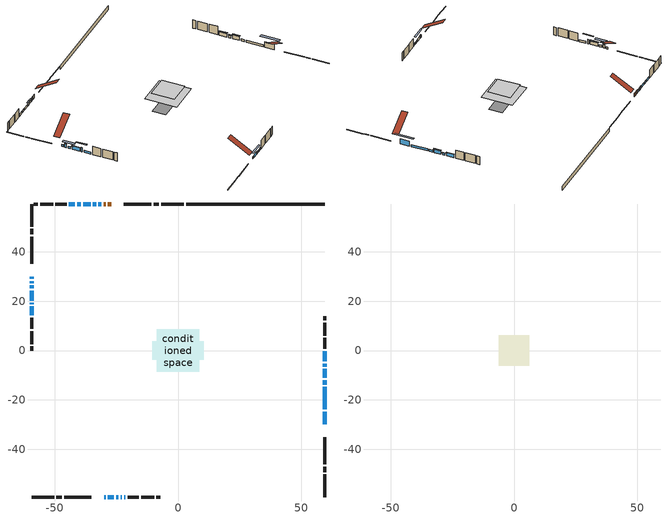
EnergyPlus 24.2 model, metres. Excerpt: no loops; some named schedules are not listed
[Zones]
conditioned space
 floor adiabatic (AdiabaticFloorConstruction): -8.6,-8.6 -8.6,8.6 8.6,8.6 8.6,-8.6 z3.05
 floor foundation (Slab1 construction): -10.35,-3.67 -10.35,3.67 10.35,3.67 10.35,-3.67 z-1.71
 wall outside (RimJoist1 construction): 2.35,59.36 -6.8,59.36 / -59.36,-59.36 -50.21,-59.36 / -59.36,59.36 -59.36,50.21 / 59.36,-59.36 59.36,-50.21 z0.61:0.91
 wall outside (RimJoist2 construction): -7.73,59.36 -9.9,59.36 / -49.28,-59.36 -47.11,-59.36 / -59.36,49.28 -59.36,47.11 / 59.36,-49.28 59.36,-47.11 z0.61:0.91
 wall outside (RimJoist3 construction): -10.83,59.36 -21.9,59.36 / -46.18,-59.36 -35.11,-59.36 / -59.36,46.18 -59.36,35.11 / 59.36,-46.18 59.36,-35.11 z0.61:0.91
 wall outside (AdiabaticWallConstruction 1): -27.08,59.36 -28.39,59.36 / -29.31,59.36 -30.15,59.36 z0.61:2.64
 wall outside (AdiabaticWallConstruction): -59.36,29.94 -59.36,29.04 / 59.36,-23.88 59.36,-14.73 / 59.36,-13.8 59.36,-12.04 / -25.03,-59.36 -24.13,-59.36 / -23.21,-59.36 -22.74,-59.36 / -35.37,59.36 -38.42,59.36 / -39.35,59.36 -40.87,59.36 / -41.8,59.36 -44.24,59.36 / -59.36,17.84 -59.36,14.18 / -21.82,-59.36 -21.28,-59.36 z0.61:1.83; -29.94,-59.36 -29.32,-59.36 z0.61:1.63; 59.36,-29.94 59.36,-24.8 z0.61:3.66; 59.36,-11.12 59.36,-7.46 z0.61:2.9; 59.36,-6.53 59.36,-5.31 / -59.36,26.42 -59.36,25.2 z0.61:1.88; -31.07,59.36 -32.29,59.36 / -33.22,59.36 -34.44,59.36 / -28.4,-59.36 -25.96,-59.36 z0.61:2.13; -59.36,28.11 -59.36,27.35 / -59.36,24.27 -59.36,20.21 / 59.36,-4.38 59.36,-0.32 z0.61:2.64; -59.36,19.28 -59.36,18.77 z0.61:3.18
 wall outside (Wall1 construction): -45.17,59.36 -49.67,59.36 / -20.35,-59.36 -15.86,-59.36 / -59.36,13.25 -59.36,8.76 / 59.36,0.61 59.36,5.11 z0.61:5.49
 wall outside (Wall2 construction): -50.59,59.36 -55.87,59.36 / -14.93,-59.36 -9.65,-59.36 / -59.36,7.83 -59.36,2.55 / 59.36,6.04 59.36,11.31 z0.61:5.49
 wall outside (Wall3 construction): -56.8,59.36 -58.43,59.36 / -8.72,-59.36 -7.09,-59.36 / -59.36,1.62 -59.36,-0.01 / 59.36,12.24 59.36,13.87 z0.61:5.49
 wall foundation (FoundationWall1 construction): 59.36,59.36 3.28,59.36 z-1.71:0.61
 window (WindowConstruction 19): -59.36,29.93 -59.36,29.04 z0.61:1.83
 window (WindowConstruction 6): -29.93,-59.36 -29.33,-59.36 z0.61:1.62
 window (WindowConstruction 7): 59.36,-29.93 59.36,-24.81 z0.61:3.66
 window (WindowConstruction 8): 59.36,-23.88 59.36,-14.73 z0.61:1.83
 window (WindowConstruction 9): 59.36,-13.8 59.36,-12.04 z0.61:1.83
 window (WindowConstruction 10): 59.36,-11.12 59.36,-7.46 z0.61:2.9
 window (WindowConstruction 11): 59.36,-6.53 59.36,-5.31 z0.61:1.88
 window (WindowConstruction 12): -31.07,59.36 -32.29,59.36 z0.61:2.13
 window (WindowConstruction 13): -33.22,59.36 -34.44,59.36 z0.61:2.13
 window (WindowConstruction 14): -28.4,-59.36 -25.96,-59.36 z0.61:2.13
 window (WindowConstruction 20): -25.03,-59.36 -24.13,-59.36 z0.61:1.83
 window (WindowConstruction 15): -59.36,28.11 -59.36,27.35 z0.61:2.64
 window (WindowConstruction 16): -59.36,26.42 -59.36,25.2 z0.61:1.88
 window (WindowConstruction 17): -59.36,24.27 -59.36,20.21 z0.61:2.64
 window (WindowConstruction 18): 59.36,-4.38 59.36,-0.32 z0.61:2.64
 window (WindowConstruction 21): -23.2,-59.36 -22.75,-59.36 z0.61:1.83
 window (WindowConstruction): -59.36,19.28 -59.36,18.77 z0.61:3.18
 window (WindowConstruction 1): -35.37,59.36 -38.42,59.36 z0.61:1.83
 window (WindowConstruction 2): -39.35,59.36 -40.87,59.36 z0.61:1.83
 window (WindowConstruction 3): -41.8,59.36 -44.24,59.36 z0.61:1.83
 window (WindowConstruction 4): -59.36,17.84 -59.36,14.18 z0.61:1.83
 window (WindowConstruction 5): -21.82,-59.36 -21.28,-59.36 z0.61:1.83
 door (Door): -27.08,59.36 -28.39,59.36 z0.61:2.64
 door (Door 1): -29.31,59.36 -30.15,59.36 z0.61:2.64
 ceiling adiabatic (AdiabaticFloorConstruction): 8.6,-8.6 8.6,8.6 -8.6,8.6 -8.6,-8.6 z3.05
attic - vented
 floor to conditioned space (Floor1 construction Reversed): -6.16,-6.16 -6.16,6.16 6.16,6.16 6.16,-6.16 z5.49
 roof outside (Roof1 construction): -26.15,59.36,5.49 -26.15,47.9,12.17 -22.83,47.9,12.17 -22.83,59.36,5.49; -30.86,-59.36,5.49 -30.86,-47.9,12.17 -34.18,-47.9,12.17 -34.18,-59.36,5.49; -59.36,30.86,5.49 -47.9,30.86,12.17 -47.9,34.18,12.17 -59.36,34.18,5.49; 59.36,-30.86,5.49 47.9,-30.86,12.17 47.9,-34.18,12.17 59.36,-34.18,5.49
shading: -29.12,-59.36 -30.14,-59.36 -30.14,-59.77 -29.12,-59.77 z1.83; 59.36,-22.17 59.36,-32.57 60.58,-32.57 60.58,-22.17 z6.3; 59.36,-7.26 59.36,-11.32 59.97,-11.32 59.97,-7.26 z3.1; 59.36,-5.11 59.36,-6.73 59.97,-6.73 59.97,-5.11 z2.08; -32.5,59.36 -30.87,59.36 -30.87,59.97 -32.5,59.97 z2.34; -34.64,59.36 -33.02,59.36 -33.02,59.97 -34.64,59.97 z2.34; -23.32,-59.36 -31.04,-59.36 -31.04,-59.97 -23.32,-59.97 z4.77; -59.36,27.15 -59.36,28.31 -59.97,28.31 -59.97,27.15 z2.84; -59.36,22.56 -59.36,29.06 -60.58,29.06 -60.58,22.56 z4.52; -59.36,20.01 -59.36,24.47 -59.97,24.47 -59.97,20.01 z2.84; 59.36,-0.12 59.36,-4.58 59.97,-4.58 59.97,-0.12 z2.84; -59.36,16.13 -59.36,21.92 -59.97,21.92 -59.97,16.13 z5.82
[Building]
Building 1: Terrain=Suburbs
[Site:Location]
Windsor AP_ON: Latitude {deg}=42.28; Longitude {deg}=-82.96; Time Zone {hr}=-5; Elevation {m}=190; Keep Site Location Information=Yes
[Site:GroundTemperature:Shallow]
6.34957, 4.46684, 4.31606, 5.20952, 8.79623, 12.3662, 15.4612, 17.4219, 17.5884, 15.9938, 12.9777, 9.51722
[Site:WaterMainsTemperature]
Calculation Method=Schedule; Temperature Schedule=mains temperature schedule
[Material] Roughness=Rough; Thermal Absorptance=0.9
Name | Thickness {m} | Conductivity {W/m-K} | Density {kg/m3} | Specific Heat {J/kg-K} | Solar Absorptance | Visible Absorptance
asphalt or fiberglass shingles | 0.00635 | 0.162714 | 1121.4 | 1465.45 | 0.4 | 0.4
ceiling loosefill ins | 0.338667 | 0.0480833 | 16.02 | 1046.75 | 0.7 | 0.7
ceiling stud and cavity | 0.1397 | 0.177091 | 65.682 | 1177.47 | 0.7 | 0.7
concrete 4.0 in. | 0.1016 | 1.803125 | 2242.8 | 837.4 | 0.7 | 0.7
concrete 8.0 in. | 0.2032 | 1.803125 | 2242.8 | 837.4 | 0.7 | 0.7
door material | 0.04445 | 0.053851 | 512.64 | 1214.23 | 0.7 | 0.7
exterior vertical ins | 0.0460229 | 0.029427 | 32.04 | 1214.23 | 0.7 | 0.7
floor covering | 0.0127 | 0.0433444 | 54.468 | 1339.84 | 0.6 | 0.6
floor rigid ins; wall rigid ins 1 | 0.512978 | 0.029427 | 32.04 | 1214.23 | 0.7 | 0.7
floor stud and cavity | 0.1397 | 1.75129 | 37.0049 | 1207.88 | 0.7 | 0.7
furniture material conditioned space 1 | 0.1524 | 0.115458 | 640.8 | 1214.23 | 0.6 | 0.6
gypsum board | 0.0127 | 0.160291 | 801 | 837.4 | 0.6 | 0.6
gypsum board 1 | 0.0127 | 0.160291 | 801 | 837.4 | 0.7 | 0.7
osb sheathing 0.5 in. | 0.0127 | 0.115458 | 512.64 | 1214.23 | 0.7 | 0.7
osb sheathing 0.75 in. | 0.01905 | 0.115458 | 512.64 | 1214.23 | 0.7 | 0.7
osb sheathing 2.0 in. | 0.0508 | 0.115458 | 512.64 | 1214.23 | 0.7 | 0.7
rim joist rigid ins; wall rigid ins | 0.051816 | 0.029427 | 32.04 | 1214.23 | 0.7 | 0.7
rim joist stud and cavity | 0.0508 | 0.0346513 | 125.044 | 1163.47 | 0.6 | 0.6
rim joist stud and cavity 1 | 0.0508 | 24.0425 | 6.31874 | 1174.65 | 0.6 | 0.6
wall stud and cavity | 0.1397 | 0.156487 | 139.0536 | 1170.24 | 0.7 | 0.7
wall stud and cavity 1 | 0.1397 | 0.159316 | 139.0536 | 1170.24 | 0.7 | 0.7
wall stud and cavity 2 | 0.1397 | 0.257598 | 139.0536 | 1170.24 | 0.7 | 0.7
wall stud and cavity 3 | 0.0889 | 0.380278 | 52.3479 | 1209.89 | 0.7 | 0.7
wall stud and cavity 4 | 0.0889 | 0.391764 | 83.0341 | 1211.67 | 0.7 | 0.7
wood siding | 0.0254 | 0.102417 | 544.68 | 1172.36 | 0.4 | 0.4
wood siding 1; wood siding 2; wood siding 3 | 0.0254 | 0.102417 | 544.68 | 1172.36 | 0.7 | 0.7
[WindowMaterial:SimpleGlazingSystem]
Name | U-Factor {W/m2-K} | Solar Heat Gain Coefficient
WindowMaterial | 2.97357 | 0.62
WindowMaterial 1 | 2.904297 | 0.65
WindowMaterial 10 | 2.3206 | 0.67
WindowMaterial 11 | 2.93325 | 0.6
WindowMaterial 12 | 2.98038 | 0.54
WindowMaterial 13 | 2.92474 | 0.62
WindowMaterial 14 | 2.93325 | 0.66
WindowMaterial 15 | 2.8725 | 0.69
WindowMaterial 16 | 2.95142 | 0.64
WindowMaterial 17 | 2.97868 | 0.61
WindowMaterial 2 | 2.96903 | 0.57
WindowMaterial 3 | 2.90941 | 0.64
WindowMaterial 4 | 2.8884 | 0.67
WindowMaterial 5 | 2.99003 | 0.52
WindowMaterial 6 | 2.992306 | 0.51
WindowMaterial 7 | 2.85433 | 0.71
WindowMaterial 8 | 2.91111 | 0.66
WindowMaterial 9 | 2.91792 | 0.63
[Construction]
AdiabaticFloorConstruction: floor stud and cavity, floor rigid ins, osb sheathing 0.75 in., floor covering
AdiabaticWallConstruction: wood siding 2, wall rigid ins 1, wall stud and cavity 3, gypsum board
AdiabaticWallConstruction 1: wood siding 3, wall rigid ins 1, wall stud and cavity 3, gypsum board
Door; Door 1: door material
Floor1 construction Reversed: gypsum board, ceiling stud and cavity, ceiling loosefill ins
FoundationWall1 construction: concrete 8.0 in., gypsum board 1
furniture construction conditioned space 1: furniture material conditioned space 1
PartitionWallConstruction: gypsum board, wall stud and cavity 4, gypsum board
RimJoist1 construction; RimJoist3 construction: wood siding 1, rim joist rigid ins, osb sheathing 2.0 in., rim joist stud and cavity
RimJoist2 construction: wood siding 1, rim joist stud and cavity 1
Roof1 construction: asphalt or fiberglass shingles
Slab1 construction: concrete 4.0 in.
Wall1 construction: wood siding, wall rigid ins, osb sheathing 0.5 in., wall stud and cavity, gypsum board
Wall2 construction: wood siding, wall rigid ins, osb sheathing 0.5 in., wall stud and cavity 1, gypsum board
Wall3 construction: wood siding, wall rigid ins, osb sheathing 0.5 in., wall stud and cavity 2, gypsum board
WindowConstruction: WindowMaterial
WindowConstruction 1: WindowMaterial 1
WindowConstruction 10: WindowMaterial 10
WindowConstruction 11; WindowConstruction 16: WindowMaterial 11
WindowConstruction 12: WindowMaterial 12
WindowConstruction 13; WindowConstruction 14: WindowMaterial 13
WindowConstruction 15: WindowMaterial 14
WindowConstruction 17; WindowConstruction 18: WindowMaterial 15
WindowConstruction 19; WindowConstruction 20: WindowMaterial 16
WindowConstruction 2: WindowMaterial 2
WindowConstruction 21: WindowMaterial 17
WindowConstruction 3: WindowMaterial 3
WindowConstruction 4: WindowMaterial 4
WindowConstruction 5: WindowMaterial 5
WindowConstruction 6: WindowMaterial 6
WindowConstruction 7: WindowMaterial 7
WindowConstruction 8: WindowMaterial 8
WindowConstruction 9: WindowMaterial 9
[Zone] Multiplier=1; Part of Total Floor Area=Yes
Name | Volume {m3}
attic - vented | 157.219
conditioned space | 1237.2
[Space]
Name | Zone | Volume {m3}
attic - vented 1 | attic - vented | 157.219
conditioned space 1 | conditioned space | 1237.2
[ZoneInfiltration:EffectiveLeakageArea]
infil attic - vented 1: Zone or Space=attic - vented 1; Schedule=Always On Discrete; Effective Air Leakage Area {cm2}=6751.11; Stack Coefficient=0.000464644; Wind Coefficient=1.4564e-05
[ZoneMixing]
whole house fan mix: Zone or Space=attic - vented; Schedule=Always On Continuous; Design Flow Rate Calculation Method=Flow/Zone; Design Flow Rate {m3/s}=0; Source Zone or Space=conditioned space
[SurfaceProperty:ExposedFoundationPerimeter]
Slab1: Exposed Perimeter Calculation Method=TotalExposedPerimeter; Total Exposed Perimeter {m}=56.083
[InternalMass] Zone or ZoneList=conditioned space; Space or SpaceList=conditioned space 1
Name | Construction | Surface Area {m2}
furniture mass conditioned space 1 | furniture construction conditioned space 1 | 179
partition wall mass | PartitionWallConstruction | 447.5
[Lights]
interior lighting: Zone or ZoneList or Space or SpaceList=conditioned space 1; Schedule=interior lighting schedule; Design Level Calculation Method=LightingLevel; Lighting Level {W}=343.2; Return Air Fraction=0; Fraction Radiant=0.6; Fraction Visible=0.2; Fraction Replaceable=1
[People]
occupants: Zone or ZoneList or Space or SpaceList=conditioned space 1; Number of People Schedule=occupants schedule; Number of People Calculation Method=People; Number of People=3; Fraction Radiant=0.314171; Sensible Heat Fraction=0.56303; Activity Level Schedule=occupants activity schedule; Carbon Dioxide Generation Rate {m3/s-W}=0; Enable ASHRAE 55 Comfort Warnings=No; Mean Radiant Temperature Calculation Type=EnclosureAveraged
[ElectricEquipment] Zone or ZoneList or Space or SpaceList=conditioned space 1; Design Level Calculation Method=EquipmentLevel
Name | Schedule | Design Level {W} | Fraction Latent | Fraction Radiant | Fraction Lost
clothes dryer | clothes dryer schedule | 140.772 | 0.015 | 0.081 | 0.85
clothes washer | clothes washer schedule | 32.1985 | 0.03 | 0.162 | 0.7
cooking range | cooking range schedule | 215.147 | 0.08 | 0.432 | 0.2
dishwasher | dishwasher schedule | 66.8632 | 0.3 | 0.18 | 0.4
fridge | fridge schedule | 72.9452 | 0 | 0.6 | 0
mech vent bath fan 0 | mech vent bath fan 0 schedule | 50.2 | 0 | 0 | 1
mech vent bath fan 1 | mech vent bath fan 1 schedule | 50.2 | 0 | 0 | 1
mech vent house fan | mech vent house fan schedule | 0 | 0 | 0 | 1
mech vent house fan cfis | mech vent house fan cfis schedule | 0 | 0 | 0 | 0
mech vent range fan 0 | mech vent range fan 0 schedule | 57 | 0 | 0 | 1
misc plug loads | misc plug loads schedule | 494.7 | 0.045 | 0.513 | 0.1
whole house fan | Always On Discrete | 0 | 0 | 0 | 1
[OtherEquipment] Zone or ZoneList or Space or SpaceList=conditioned space 1; Design Level Calculation Method=EquipmentLevel
Name | Fuel Type | Schedule | Design Level {W} | Fraction Latent | Fraction Radiant | Fraction Lost
clothes dryer 1 | Electricity | clothes dryer schedule | 0 | 0.015 | 0.081 | 0.85
cooking range 1 | Electricity | cooking range schedule | 0 | 0.08 | 0.432 | 0.2
general water use latent | None | general water use schedule | 62.594 | 1 | 0 | 0
general water use sensible | None | general water use schedule | -61.6891 | 0 | 0.6 | 0
mech vent house fan latent load | None | Always On Discrete | 0 | 1 | 0 | 0
mech vent house fan sensible load | None | Always On Discrete | 0 | 0 | 0 | 0
water heater energy adjustment1 | NaturalGas | Always On Discrete | 0.01 | 0 | 0 | 1
[ZoneInfiltration:DesignFlowRate] Zone or ZoneList or Space or SpaceList=conditioned space 1; Schedule=Always On Discrete; Design Flow Rate Calculation Method=Flow/Zone; Design Flow Rate {m3/s}=0
infil flow; natural vent flow; whole house fan flow
[Foundation:Kiva]
Foundation Kiva 1: Initial Indoor Air Temperature {C}=18; Wall Height Above Grade {m}=0.609996; Wall Depth Below Slab {m}=0.2032; Custom Block Material Name 1=exterior vertical ins; Custom Block Depth 1 {m}=2.31999; Custom Block X Position 1 {m}=0.2159; Custom Block Z Position 1 {m}=0
[Foundation:Kiva:Settings]
Soil Conductivity {W/m-K}=0.849921; Soil Density {kg/m3}=1842.3; Soil Specific Heat {J/kg-K}=418.7; Ground Solar Absorptivity=0.9; Ground Thermal Absorptivity=0.9; Ground Surface Roughness {m}=0.03; Far-Field Width {m}=40; Deep-Ground Boundary Condition=ZeroFlux; Deep-Ground Depth {m}=40; Minimum Cell Dimension {m}=0.2; Maximum Cell Growth Coefficient=3; Simulation Timestep=Timestep
[Exterior:Lights]
exterior lighting: Schedule=exterior lighting schedule; Design Level {W}=75.6
[Schedule:Constant]
Name | Hourly Value
Always On Continuous; mech vent house fan schedule; mech vent house fan cfis schedule; Always On Discrete | 1
occupants activity schedule | 117.228
fridge schedule | 0
[Schedule:Week:Daily]
interior lighting schedule Week Rule - Jan1-Jan27: interior lighting schedule day, interior lighting schedule day, interior lighting schedule day, interior lighting schedule day, interior lighting schedule day, interior lighting schedule day, interior lighting schedule day, interior lighting schedule default day, interior lighting schedule default day, interior lighting schedule default day, interior lighting schedule default day, interior lighting schedule default day
interior lighting schedule Week Rule - Jan28-Feb3: interior lighting schedule day, interior lighting schedule day, interior lighting schedule day, interior lighting schedule day, interior lighting schedule day 1, interior lighting schedule day 1, interior lighting schedule day 1, interior lighting schedule default day, interior lighting schedule default day, interior lighting schedule default day, interior lighting schedule default day, interior lighting schedule default day
interior lighting schedule Week Rule - Feb4-Feb24: interior lighting schedule day 1, interior lighting schedule day 1, interior lighting schedule day 1, interior lighting schedule day 1, interior lighting schedule day 1, interior lighting schedule day 1, interior lighting schedule day 1, interior lighting schedule default day, interior lighting schedule default day, interior lighting schedule default day, interior lighting schedule default day, interior lighting schedule default day
interior lighting schedule Week Rule - Feb25-Mar3: interior lighting schedule day 1, interior lighting schedule day 1, interior lighting schedule day 1, interior lighting schedule day 1, interior lighting schedule day 2, interior lighting schedule day 2, interior lighting schedule day 2, interior lighting schedule default day, interior lighting schedule default day, interior lighting schedule default day, interior lighting schedule default day, interior lighting schedule default day
interior lighting schedule Week Rule - Mar4-Mar31: interior lighting schedule day 2, interior lighting schedule day 2, interior lighting schedule day 2, interior lighting schedule day 2, interior lighting schedule day 2, interior lighting schedule day 2, interior lighting schedule day 2, interior lighting schedule default day, interior lighting schedule default day, interior lighting schedule default day, interior lighting schedule default day, interior lighting schedule default day
interior lighting schedule Week Rule - Apr1-Apr28: interior lighting schedule day 3, interior lighting schedule day 3, interior lighting schedule day 3, interior lighting schedule day 3, interior lighting schedule day 3, interior lighting schedule day 3, interior lighting schedule day 3, interior lighting schedule default day, interior lighting schedule default day, interior lighting schedule default day, interior lighting schedule default day, interior lighting schedule default day
interior lighting schedule Week Rule - Apr29-May5: interior lighting schedule day 3, interior lighting schedule day 3, interior lighting schedule day 4, interior lighting schedule day 4, interior lighting schedule day 4, interior lighting schedule day 4, interior lighting schedule day 4, interior lighting schedule default day, interior lighting schedule default day, interior lighting schedule default day, interior lighting schedule default day, interior lighting schedule default day
interior lighting schedule Week Rule - May6-May26: interior lighting schedule day 4, interior lighting schedule day 4, interior lighting schedule day 4, interior lighting schedule day 4, interior lighting schedule day 4, interior lighting schedule day 4, interior lighting schedule day 4, interior lighting schedule default day, interior lighting schedule default day, interior lighting schedule default day, interior lighting schedule default day, interior lighting schedule default day
interior lighting schedule Week Rule - May27-Jun2: interior lighting schedule day 4, interior lighting schedule day 4, interior lighting schedule day 4, interior lighting schedule day 4, interior lighting schedule day 4, interior lighting schedule day 5, interior lighting schedule day 5, interior lighting schedule default day, interior lighting schedule default day, interior lighting schedule default day, interior lighting schedule default day, interior lighting schedule default day
interior lighting schedule Week Rule - Jun3-Jun30: interior lighting schedule day 5, interior lighting schedule day 5, interior lighting schedule day 5, interior lighting schedule day 5, interior lighting schedule day 5, interior lighting schedule day 5, interior lighting schedule day 5, interior lighting schedule default day, interior lighting schedule default day, interior lighting schedule default day, interior lighting schedule default day, interior lighting schedule default day
interior lighting schedule Week Rule - Jul1-Jul28: interior lighting schedule day 6, interior lighting schedule day 6, interior lighting schedule day 6, interior lighting schedule day 6, interior lighting schedule day 6, interior lighting schedule day 6, interior lighting schedule day 6, interior lighting schedule default day, interior lighting schedule default day, interior lighting schedule default day, interior lighting schedule default day, interior lighting schedule default day
interior lighting schedule Week Rule - Jul29-Aug4: interior lighting schedule day 6, interior lighting schedule day 6, interior lighting schedule day 6, interior lighting schedule day 7, interior lighting schedule day 7, interior lighting schedule day 7, interior lighting schedule day 7, interior lighting schedule default day, interior lighting schedule default day, interior lighting schedule default day, interior lighting schedule default day, interior lighting schedule default day
interior lighting schedule Week Rule - Aug5-Aug25: interior lighting schedule day 7, interior lighting schedule day 7, interior lighting schedule day 7, interior lighting schedule day 7, interior lighting schedule day 7, interior lighting schedule day 7, interior lighting schedule day 7, interior lighting schedule default day, interior lighting schedule default day, interior lighting schedule default day, interior lighting schedule default day, interior lighting schedule default day
interior lighting schedule Week Rule - Aug26-Sep1: interior lighting schedule day 7, interior lighting schedule day 7, interior lighting schedule day 7, interior lighting schedule day 7, interior lighting schedule day 7, interior lighting schedule day 7, interior lighting schedule day 8, interior lighting schedule default day, interior lighting schedule default day, interior lighting schedule default day, interior lighting schedule default day, interior lighting schedule default day
interior lighting schedule Week Rule - Sep2-Sep29: interior lighting schedule day 8, interior lighting schedule day 8, interior lighting schedule day 8, interior lighting schedule day 8, interior lighting schedule day 8, interior lighting schedule day 8, interior lighting schedule day 8, interior lighting schedule default day, interior lighting schedule default day, interior lighting schedule default day, interior lighting schedule default day, interior lighting schedule default day
interior lighting schedule Week Rule - Sep30-Oct6: interior lighting schedule day 8, interior lighting schedule day 9, interior lighting schedule day 9, interior lighting schedule day 9, interior lighting schedule day 9, interior lighting schedule day 9, interior lighting schedule day 9, interior lighting schedule default day, interior lighting schedule default day, interior lighting schedule default day, interior lighting schedule default day, interior lighting schedule default day
interior lighting schedule Week Rule - Oct7-Oct27: interior lighting schedule day 9, interior lighting schedule day 9, interior lighting schedule day 9, interior lighting schedule day 9, interior lighting schedule day 9, interior lighting schedule day 9, interior lighting schedule day 9, interior lighting schedule default day, interior lighting schedule default day, interior lighting schedule default day, interior lighting schedule default day, interior lighting schedule default day
interior lighting schedule Week Rule - Oct28-Nov3: interior lighting schedule day 9, interior lighting schedule day 9, interior lighting schedule day 9, interior lighting schedule day 9, interior lighting schedule day 10, interior lighting schedule day 10, interior lighting schedule day 10, interior lighting schedule default day, interior lighting schedule default day, interior lighting schedule default day, interior lighting schedule default day, interior lighting schedule default day
interior lighting schedule Week Rule - Nov4-Nov24: interior lighting schedule day 10, interior lighting schedule day 10, interior lighting schedule day 10, interior lighting schedule day 10, interior lighting schedule day 10, interior lighting schedule day 10, interior lighting schedule day 10, interior lighting schedule default day, interior lighting schedule default day, interior lighting schedule default day, interior lighting schedule default day, interior lighting schedule default day
interior lighting schedule Week Rule - Nov25-Dec1: interior lighting schedule day 10, interior lighting schedule day 10, interior lighting schedule day 10, interior lighting schedule day 10, interior lighting schedule day 10, interior lighting schedule day 10, interior lighting schedule day 11, interior lighting schedule default day, interior lighting schedule default day, interior lighting schedule default day, interior lighting schedule default day, interior lighting schedule default day
interior lighting schedule Week Rule - Dec2-Dec31: interior lighting schedule day 11, interior lighting schedule day 11, interior lighting schedule day 11, interior lighting schedule day 11, interior lighting schedule day 11, interior lighting schedule day 11, interior lighting schedule day 11, interior lighting schedule default day, interior lighting schedule default day, interior lighting schedule default day, interior lighting schedule default day, interior lighting schedule default day
occupants schedule Week Rule - Jan1-Dec31: occupants schedule day, occupants schedule day, occupants schedule day, occupants schedule day, occupants schedule day, occupants schedule day, occupants schedule day, occupants schedule default day, occupants schedule default day, occupants schedule default day, occupants schedule default day, occupants schedule default day
clothes dryer schedule Week Rule - Jan1-Dec31: clothes dryer schedule day, clothes dryer schedule day, clothes dryer schedule day, clothes dryer schedule day, clothes dryer schedule day, clothes dryer schedule day, clothes dryer schedule day, clothes dryer schedule default day, clothes dryer schedule default day, clothes dryer schedule default day, clothes dryer schedule default day, clothes dryer schedule default day
clothes washer schedule Week Rule - Jan1-Dec31: clothes washer schedule day, clothes washer schedule day, clothes washer schedule day, clothes washer schedule day, clothes washer schedule day, clothes washer schedule day, clothes washer schedule day, clothes washer schedule default day, clothes washer schedule default day, clothes washer schedule default day, clothes washer schedule default day, clothes washer schedule default day
cooking range schedule Week Rule - Jan1-Dec31: cooking range schedule day, cooking range schedule day, cooking range schedule day, cooking range schedule day, cooking range schedule day, cooking range schedule day, cooking range schedule day, cooking range schedule default day, cooking range schedule default day, cooking range schedule default day, cooking range schedule default day, cooking range schedule default day
dishwasher schedule Week Rule - Jan1-Dec31: dishwasher schedule day, dishwasher schedule day, dishwasher schedule day, dishwasher schedule day, dishwasher schedule day, dishwasher schedule day, dishwasher schedule day, dishwasher schedule default day, dishwasher schedule default day, dishwasher schedule default day, dishwasher schedule default day, dishwasher schedule default day
mech vent bath fan 0 schedule Week Rule - Jan1-Dec31: mech vent bath fan 0 schedule day, mech vent bath fan 0 schedule day, mech vent bath fan 0 schedule day, mech vent bath fan 0 schedule day, mech vent bath fan 0 schedule day, mech vent bath fan 0 schedule day, mech vent bath fan 0 schedule day, mech vent bath fan 0 schedule default day, mech vent bath fan 0 schedule default day, mech vent bath fan 0 schedule default day, mech vent bath fan 0 schedule default day, mech vent bath fan 0 schedule default day
mech vent bath fan 1 schedule Week Rule - Jan1-Dec31: mech vent bath fan 1 schedule day, mech vent bath fan 1 schedule day, mech vent bath fan 1 schedule day, mech vent bath fan 1 schedule day, mech vent bath fan 1 schedule day, mech vent bath fan 1 schedule day, mech vent bath fan 1 schedule day, mech vent bath fan 1 schedule default day, mech vent bath fan 1 schedule default day, mech vent bath fan 1 schedule default day, mech vent bath fan 1 schedule default day, mech vent bath fan 1 schedule default day
mech vent range fan 0 schedule Week Rule - Jan1-Dec31: mech vent range fan 0 schedule day, mech vent range fan 0 schedule day, mech vent range fan 0 schedule day, mech vent range fan 0 schedule day, mech vent range fan 0 schedule day, mech vent range fan 0 schedule day, mech vent range fan 0 schedule day, mech vent range fan 0 schedule default day, mech vent range fan 0 schedule default day, mech vent range fan 0 schedule default day, mech vent range fan 0 schedule default day, mech vent range fan 0 schedule default day
misc plug loads schedule Week Rule - Jan1-Dec31: misc plug loads schedule day, misc plug loads schedule day, misc plug loads schedule day, misc plug loads schedule day, misc plug loads schedule day, misc plug loads schedule day, misc plug loads schedule day, misc plug loads schedule default day, misc plug loads schedule default day, misc plug loads schedule default day, misc plug loads schedule default day, misc plug loads schedule default day
general water use schedule Week Rule - Jan1-Dec31: general water use schedule day, general water use schedule day, general water use schedule day, general water use schedule day, general water use schedule day, general water use schedule day, general water use schedule day, general water use schedule default day, general water use schedule default day, general water use schedule default day, general water use schedule default day, general water use schedule default day
exterior lighting schedule Week Rule - Jan1-Jan27: exterior lighting schedule day, exterior lighting schedule day, exterior lighting schedule day, exterior lighting schedule day, exterior lighting schedule day, exterior lighting schedule day, exterior lighting schedule day, exterior lighting schedule default day, exterior lighting schedule default day, exterior lighting schedule default day, exterior lighting schedule default day, exterior lighting schedule default day
exterior lighting schedule Week Rule - Jan28-Feb3: exterior lighting schedule day, exterior lighting schedule day, exterior lighting schedule day, exterior lighting schedule day, exterior lighting schedule day 1, exterior lighting schedule day 1, exterior lighting schedule day 1, exterior lighting schedule default day, exterior lighting schedule default day, exterior lighting schedule default day, exterior lighting schedule default day, exterior lighting schedule default day
exterior lighting schedule Week Rule - Feb4-Feb24: exterior lighting schedule day 1, exterior lighting schedule day 1, exterior lighting schedule day 1, exterior lighting schedule day 1, exterior lighting schedule day 1, exterior lighting schedule day 1, exterior lighting schedule day 1, exterior lighting schedule default day, exterior lighting schedule default day, exterior lighting schedule default day, exterior lighting schedule default day, exterior lighting schedule default day
exterior lighting schedule Week Rule - Feb25-Mar3: exterior lighting schedule day 1, exterior lighting schedule day 1, exterior lighting schedule day 1, exterior lighting schedule day 1, exterior lighting schedule day 2, exterior lighting schedule day 2, exterior lighting schedule day 2, exterior lighting schedule default day, exterior lighting schedule default day, exterior lighting schedule default day, exterior lighting schedule default day, exterior lighting schedule default day
exterior lighting schedule Week Rule - Mar4-Mar31: exterior lighting schedule day 2, exterior lighting schedule day 2, exterior lighting schedule day 2, exterior lighting schedule day 2, exterior lighting schedule day 2, exterior lighting schedule day 2, exterior lighting schedule day 2, exterior lighting schedule default day, exterior lighting schedule default day, exterior lighting schedule default day, exterior lighting schedule default day, exterior lighting schedule default day
exterior lighting schedule Week Rule - Apr1-Apr28: exterior lighting schedule day 3, exterior lighting schedule day 3, exterior lighting schedule day 3, exterior lighting schedule day 3, exterior lighting schedule day 3, exterior lighting schedule day 3, exterior lighting schedule day 3, exterior lighting schedule default day, exterior lighting schedule default day, exterior lighting schedule default day, exterior lighting schedule default day, exterior lighting schedule default day
exterior lighting schedule Week Rule - Apr29-May5: exterior lighting schedule day 3, exterior lighting schedule day 3, exterior lighting schedule day 4, exterior lighting schedule day 4, exterior lighting schedule day 4, exterior lighting schedule day 4, exterior lighting schedule day 4, exterior lighting schedule default day, exterior lighting schedule default day, exterior lighting schedule default day, exterior lighting schedule default day, exterior lighting schedule default day
exterior lighting schedule Week Rule - May6-May26: exterior lighting schedule day 4, exterior lighting schedule day 4, exterior lighting schedule day 4, exterior lighting schedule day 4, exterior lighting schedule day 4, exterior lighting schedule day 4, exterior lighting schedule day 4, exterior lighting schedule default day, exterior lighting schedule default day, exterior lighting schedule default day, exterior lighting schedule default day, exterior lighting schedule default day
exterior lighting schedule Week Rule - May27-Jun2: exterior lighting schedule day 4, exterior lighting schedule day 4, exterior lighting schedule day 4, exterior lighting schedule day 4, exterior lighting schedule day 4, exterior lighting schedule day 5, exterior lighting schedule day 5, exterior lighting schedule default day, exterior lighting schedule default day, exterior lighting schedule default day, exterior lighting schedule default day, exterior lighting schedule default day
exterior lighting schedule Week Rule - Jun3-Jun30: exterior lighting schedule day 5, exterior lighting schedule day 5, exterior lighting schedule day 5, exterior lighting schedule day 5, exterior lighting schedule day 5, exterior lighting schedule day 5, exterior lighting schedule day 5, exterior lighting schedule default day, exterior lighting schedule default day, exterior lighting schedule default day, exterior lighting schedule default day, exterior lighting schedule default day
[Schedule:Year]
interior lighting schedule: interior lighting schedule Week Rule - Jan1-Jan27, 1, 1, 1, 27, interior lighting schedule Week Rule - Jan28-Feb3, 1, 28, 2, 3, interior lighting schedule Week Rule - Feb4-Feb24, 2, 4, 2, 24, interior lighting schedule Week Rule - Feb25-Mar3, 2, 25, 3, 3, interior lighting schedule Week Rule - Mar4-Mar31, 3, 4, 3, 31, interior lighting schedule Week Rule - Apr1-Apr28, 4, 1, 4, 28, interior lighting schedule Week Rule - Apr29-May5, 4, 29, 5, 5, interior lighting schedule Week Rule - May6-May26, 5, 6, 5, 26, interior lighting schedule Week Rule - May27-Jun2, 5, 27, 6, 2, interior lighting schedule Week Rule - Jun3-Jun30, 6, 3, 6, 30, interior lighting schedule Week Rule - Jul1-Jul28, 7, 1, 7, 28, interior lighting schedule Week Rule - Jul29-Aug4, 7, 29, 8, 4, interior lighting schedule Week Rule - Aug5-Aug25, 8, 5, 8, 25, interior lighting schedule Week Rule - Aug26-Sep1, 8, 26, 9, 1, interior lighting schedule Week Rule - Sep2-Sep29, 9, 2, 9, 29, interior lighting schedule Week Rule - Sep30-Oct6, 9, 30, 10, 6, interior lighting schedule Week Rule - Oct7-Oct27, 10, 7, 10, 27, interior lighting schedule Week Rule - Oct28-Nov3, 10, 28, 11, 3, interior lighting schedule Week Rule - Nov4-Nov24, 11, 4, 11, 24, interior lighting schedule Week Rule - Nov25-Dec1, 11, 25, 12, 1, interior lighting schedule Week Rule - Dec2-Dec31, 12, 2, 12, 31
occupants schedule: occupants schedule Week Rule - Jan1-Dec31, 1, 1, 12, 31
clothes dryer schedule: clothes dryer schedule Week Rule - Jan1-Dec31, 1, 1, 12, 31
clothes washer schedule: clothes washer schedule Week Rule - Jan1-Dec31, 1, 1, 12, 31
cooking range schedule: cooking range schedule Week Rule - Jan1-Dec31, 1, 1, 12, 31
dishwasher schedule: dishwasher schedule Week Rule - Jan1-Dec31, 1, 1, 12, 31
mech vent bath fan 0 schedule: mech vent bath fan 0 schedule Week Rule - Jan1-Dec31, 1, 1, 12, 31
mech vent bath fan 1 schedule: mech vent bath fan 1 schedule Week Rule - Jan1-Dec31, 1, 1, 12, 31
mech vent range fan 0 schedule: mech vent range fan 0 schedule Week Rule - Jan1-Dec31, 1, 1, 12, 31
misc plug loads schedule: misc plug loads schedule Week Rule - Jan1-Dec31, 1, 1, 12, 31
general water use schedule: general water use schedule Week Rule - Jan1-Dec31, 1, 1, 12, 31
exterior lighting schedule: exterior lighting schedule Week Rule - Jan1-Jan27, 1, 1, 1, 27, exterior lighting schedule Week Rule - Jan28-Feb3, 1, 28, 2, 3, exterior lighting schedule Week Rule - Feb4-Feb24, 2, 4, 2, 24, exterior lighting schedule Week Rule - Feb25-Mar3, 2, 25, 3, 3, exterior lighting schedule Week Rule - Mar4-Mar31, 3, 4, 3, 31, exterior lighting schedule Week Rule - Apr1-Apr28, 4, 1, 4, 28, exterior lighting schedule Week Rule - Apr29-May5, 4, 29, 5, 5, exterior lighting schedule Week Rule - May6-May26, 5, 6, 5, 26, exterior lighting schedule Week Rule - May27-Jun2, 5, 27, 6, 2, exterior lighting schedule Week Rule - Jun3-Jun30, 6, 3, 6, 30, exterior lighting schedule Week Rule - Jul1-Jul28, 7, 1, 7, 28, exterior lighting schedule Week Rule - Jul29-Aug4, 7, 29, 8, 4, exterior lighting schedule Week Rule - Aug5-Aug25, 8, 5, 8, 25, exterior lighting schedule Week Rule - Aug26-Sep1, 8, 26, 9, 1, exterior lighting schedule Week Rule - Sep2-Sep29, 9, 2, 9, 29, exterior lighting schedule Week Rule - Sep30-Oct6, 9, 30, 10, 6, exterior lighting schedule Week Rule - Oct7-Oct27, 10, 7, 10, 27, exterior lighting schedule Week Rule - Oct28-Nov3, 10, 28, 11, 3, exterior lighting schedule Week Rule - Nov4-Nov24, 11, 4, 11, 24, exterior lighting schedule Week Rule - Nov25-Dec1, 11, 25, 12, 1, exterior lighting schedule Week Rule - Dec2-Dec31, 12, 2, 12, 31
[Schedule:Compact]
mains temperature schedule: Through: 01/01, For: AllDays, Until: 24:00, 9.71556, Through: 01/02, For: AllDays, Until: 24:00, 9.65056, Through: 01/03, For: AllDays, Until: 24:00, 9.58667, Through: 01/04, For: AllDays, Until: 24:00, 9.52389, Through: 01/05, For: AllDays, Until: 24:00, 9.46278, Through: 01/06, For: AllDays, Until: 24:00, 9.40278, Through: 01/07, For: AllDays, Until: 24:00, 9.34444, Through: 01/08, For: AllDays, Until: 24:00, 9.28778, Through: 01/09, For: AllDays, Until: 24:00, 9.23222, Through: 01/10, For: AllDays, Until: 24:00, 9.17778, Through: 01/11, For: AllDays, Until: 24:00, 9.125, Through: 01/12, For: AllDays, Until: 24:00, 9.07389, Through: 01/13, For: AllDays, Until: 24:00, 9.02444, Through: 01/14, For: AllDays, Until: 24:00, 8.97611, Through: 01/15, For: AllDays, Until: 24:00, 8.92944, Through: 01/16, For: AllDays, Until: 24:00, 8.88444, Through: 01/17, For: AllDays, Until: 24:00, 8.84056, Through: 01/18, For: AllDays, Until: 24:00, 8.79889, Through: 01/19, For: AllDays, Until: 24:00, 8.75833, Through: 01/20, For: AllDays, Until: 24:00, 8.71944, Through: 01/21, For: AllDays, Until: 24:00, 8.68222, Through: 01/22, For: AllDays, Until: 24:00, 8.64667, Through: 01/23, For: AllDays, Until: 24:00, 8.61222, Through: 01/24, For: AllDays, Until: 24:00, 8.58, Through: 01/25, For: AllDays, Until: 24:00, 8.54944, Through: 01/26, For: AllDays, Until: 24:00, 8.52, Through: 01/27, For: AllDays, Until: 24:00, 8.49278, Through: 01/28, For: AllDays, Until: 24:00, 8.46722, Through: 01/29, For: AllDays, Until: 24:00, 8.44278, Through: 01/30, For: AllDays, Until: 24:00, 8.42056, Through: 01/31, For: AllDays, Until: 24:00, 8.39944, Through: 02/01, For: AllDays, Until: 24:00, 8.38056, Through: 02/02, For: AllDays, Until: 24:00, 8.36333, Through: 02/03, For: AllDays, Until: 24:00, 8.34778, Through: 02/04, For: AllDays, Until: 24:00, 8.33389, Through: 02/05, For: AllDays, Until: 24:00, 8.32167, Through: 02/06, For: AllDays, Until: 24:00, 8.31111, Through: 02/07, For: AllDays, Until: 24:00, 8.30222, Through: 02/08, For: AllDays, Until: 24:00, 8.295, Through: 02/09, For: AllDays, Until: 24:00, 8.29, Through: 02/10, For: AllDays, Until: 24:00, 8.28611, Through: 02/11, For: AllDays, Until: 24:00, 8.28444, Through: 02/12, For: AllDays, Until: 24:00, 8.28444, Through: 02/13, For: AllDays, Until: 24:00, 8.28611, Through: 02/14, For: AllDays, Until: 24:00, 8.28889, Through: 02/15, For: AllDays, Until: 24:00, 8.29444, Through: 02/16, For: AllDays, Until: 24:00, 8.30111, Through: 02/17, For: AllDays, Until: 24:00, 8.30944, Through: 02/18, For: AllDays, Until: 24:00, 8.31944, Through: 02/19, For: AllDays, Until: 24:00, 8.33167, Through: 02/20, For: AllDays, Until: 24:00, 8.345, Through: 02/21, For: AllDays, Until: 24:00, 8.36056, Through: 02/22, For: AllDays, Until: 24:00, 8.37778, Through: 02/23, For: AllDays, Until: 24:00, 8.39611, Through: 02/24, For: AllDays, Until: 24:00, 8.41667, Through: 02/25, For: AllDays, Until: 24:00, 8.43889, Through: 02/26, For: AllDays, Until: 24:00, 8.46278, Through: 02/27, For: AllDays, Until: 24:00, 8.48833, Through: 02/28, For: AllDays, Until: 24:00, 8.51556, Through: 03/01, For: AllDays, Until: 24:00, 8.54444, Through: 03/02, For: AllDays, Until: 24:00, 8.575, Through: 03/03, For: AllDays, Until: 24:00, 8.60667, Through: 03/04, For: AllDays, Until: 24:00, 8.64056, Through: 03/05, For: AllDays, Until: 24:00, 8.67611, Through: 03/06, For: AllDays, Until: 24:00, 8.71278, Through: 03/07, For: AllDays, Until: 24:00, 8.75167, Through: 03/08, For: AllDays, Until: 24:00, 8.79167, Through: 03/09, For: AllDays, Until: 24:00, 8.83333, Through: 03/10, For: AllDays, Until: 24:00, 8.87667, Through: 03/11, For: AllDays, Until: 24:00, 8.92167, Through: 03/12, For: AllDays, Until: 24:00, 8.96833, Through: 03/13, For: AllDays, Until: 24:00, 9.01611, Through: 03/14, For: AllDays, Until: 24:00, 9.06556, Through: 03/15, For: AllDays, Until: 24:00, 9.11667, Through: 03/16, For: AllDays, Until: 24:00, 9.16889, Through: 03/17, For: AllDays, Until: 24:00, 9.22278, Through: 03/18, For: AllDays, Until: 24:00, 9.27833, Through: 03/19, For: AllDays, Until: 24:00, 9.335, Through: 03/20, For: AllDays, Until: 24:00, 9.39333, Through: 03/21, For: AllDays, Until: 24:00, 9.45278, Through: 03/22, For: AllDays, Until: 24:00, 9.51389, Through: 03/23, For: AllDays, Until: 24:00, 9.57611, Through: 03/24, For: AllDays, Until: 24:00, 9.64, Through: 03/25, For: AllDays, Until: 24:00, 9.705, Through: 03/26, For: AllDays, Until: 24:00, 9.77111, Through: 03/27, For: AllDays, Until: 24:00, 9.83889, Through: 03/28, For: AllDays, Until: 24:00, 9.90778, Through: 03/29, For: AllDays, Until: 24:00, 9.97778, Through: 03/30, For: AllDays, Until: 24:00, 10.0489, Through: 03/31, For: AllDays, Until: 24:00, 10.1217, Through: 04/01, For: AllDays, Until: 24:00, 10.1956, Through: 04/02, For: AllDays, Until: 24:00, 10.2706, Through: 04/03, For: AllDays, Until: 24:00, 10.3461, Through: 04/04, For: AllDays, Until: 24:00, 10.4233, Through: 04/05, For: AllDays, Until: 24:00, 10.5017, Through: 04/06, For: AllDays, Until: 24:00, 10.5811, Through: 04/07, For: AllDays, Until: 24:00, 10.6617, Through: 04/08, For: AllDays, Until: 24:00, 10.7428, Through: 04/09, For: AllDays, Until: 24:00, 10.825, Through: 04/10, For: AllDays, Until: 24:00, 10.9089, Through: 04/11, For: AllDays, Until: 24:00, 10.9928, Through: 04/12, For: AllDays, Until: 24:00, 11.0783, Through: 04/13, For: AllDays, Until: 24:00, 11.1644, Through: 04/14, For: AllDays, Until: 24:00, 11.2517, Through: 04/15, For: AllDays, Until: 24:00, 11.3394, Through: 04/16, For: AllDays, Until: 24:00, 11.4278, Through: 04/17, For: AllDays, Until: 24:00, 11.5178, Through: 04/18, For: AllDays, Until: 24:00, 11.6078, Through: 04/19, For: AllDays, Until: 24:00, 11.6989, Through: 04/20, For: AllDays, Until: 24:00, 11.7906, Through: 04/21, For: AllDays, Until: 24:00, 11.8828, Through: 04/22, For: AllDays, Until: 24:00, 11.9761, Through: 04/23, For: AllDays, Until: 24:00, 12.07, Through: 04/24, For: AllDays, Until: 24:00, 12.1639, Through: 04/25, For: AllDays, Until: 24:00, 12.2589, Through: 04/26, For: AllDays, Until: 24:00, 12.3544, Through: 04/27, For: AllDays, Until: 24:00, 12.4506, Through: 04/28, For: AllDays, Until: 24:00, 12.5472, Through: 04/29, For: AllDays, Until: 24:00, 12.6439, Through: 04/30, For: AllDays, Until: 24:00, 12.7411, Through: 05/01, For: AllDays, Until: 24:00, 12.8389, Through: 05/02, For: AllDays, Until: 24:00, 12.9372, Through: 05/03, For: AllDays, Until: 24:00, 13.0356, Through: 05/04, For: AllDays, Until: 24:00, 13.1344, Through: 05/05, For: AllDays, Until: 24:00, 13.2339, Through: 05/06, For: AllDays, Until: 24:00, 13.3333, Through: 05/07, For: AllDays, Until: 24:00, 13.4328, Through: 05/08, For: AllDays, Until: 24:00, 13.5328, Through: 05/09, For: AllDays, Until: 24:00, 13.6328, Through: 05/10, For: AllDays, Until: 24:00, 13.7328, Through: 05/11, For: AllDays, Until: 24:00, 13.8328, Through: 05/12, For: AllDays, Until: 24:00, 13.9333, Through: 05/13, For: AllDays, Until: 24:00, 14.0339, Through: 05/14, For: AllDays, Until: 24:00, 14.1344, Through: 05/15, For: AllDays, Until: 24:00, 14.2344, Through: 05/16, For: AllDays, Until: 24:00, 14.335, Through: 05/17, For: AllDays, Until: 24:00, 14.4356, Through: 05/18, For: AllDays, Until: 24:00, 14.5356, Through: 05/19, For: AllDays, Until: 24:00, 14.6356, Through: 05/20, For: AllDays, Until: 24:00, 14.7356, Through: 05/21, For: AllDays, Until: 24:00, 14.8356, Through: 05/22, For: AllDays, Until: 24:00, 14.935, Through: 05/23, For: AllDays, Until: 24:00, 15.0344, Through: 05/24, For: AllDays, Until: 24:00, 15.1333, Through: 05/25, For: AllDays, Until: 24:00, 15.2322, Through: 05/26, For: AllDays, Until: 24:00, 15.3306, Through: 05/27, For: AllDays, Until: 24:00, 15.4283, Through: 05/28, For: AllDays, Until: 24:00, 15.5261, Through: 05/29, For: AllDays, Until: 24:00, 15.6233, Through: 05/30, For: AllDays, Until: 24:00, 15.7206, Through: 05/31, For: AllDays, Until: 24:00, 15.8167, Through: 06/01, For: AllDays, Until: 24:00, 15.9128, Through: 06/02, For: AllDays, Until: 24:00, 16.0078, Through: 06/03, For: AllDays, Until: 24:00, 16.1028, Through: 06/04, For: AllDays, Until: 24:00, 16.1967, Through: 06/05, For: AllDays, Until: 24:00, 16.2906, Through: 06/06, For: AllDays, Until: 24:00, 16.3833, Through: 06/07, For: AllDays, Until: 24:00, 16.4756, Through: 06/08, For: AllDays, Until: 24:00, 16.5672, Through: 06/09, For: AllDays, Until: 24:00, 16.6578, Through: 06/10, For: AllDays, Until: 24:00, 16.7478, Through: 06/11, For: AllDays, Until: 24:00, 16.8372, Through: 06/12, For: AllDays, Until: 24:00, 16.9256, Through: 06/13, For: AllDays, Until: 24:00, 17.0133, Through: 06/14, For: AllDays, Until: 24:00, 17.1, Through: 06/15, For: AllDays, Until: 24:00, 17.1861, Through: 06/16, For: AllDays, Until: 24:00, 17.2711, Through: 06/17, For: AllDays, Until: 24:00, 17.355, Through: 06/18, For: AllDays, Until: 24:00, 17.4383, Through: 06/19, For: AllDays, Until: 24:00, 17.5206, Through: 06/20, For: AllDays, Until: 24:00, 17.6017, Through: 06/21, For: AllDays, Until: 24:00, 17.6817, Through: 06/22, For: AllDays, Until: 24:00, 17.7606, Through: 06/23, For: AllDays, Until: 24:00, 17.8383, Through: 06/24, For: AllDays, Until: 24:00, 17.9156, Through: 06/25, For: AllDays, Until: 24:00, 17.9911, Through: 06/26, For: AllDays, Until: 24:00, 18.0656, Through: 06/27, For: AllDays, Until: 24:00, 18.1389, Through: 06/28, For: AllDays, Until: 24:00, 18.2111, Through: 06/29, For: AllDays, Until: 24:00, 18.2822, Through: 06/30, For: AllDays, Until: 24:00, 18.3522, Through: 07/01, For: AllDays, Until: 24:00, 18.4206, Through: 07/02, For: AllDays, Until: 24:00, 18.4878, Through: 07/03, For: AllDays, Until: 24:00, 18.5539, Through: 07/04, For: AllDays, Until: 24:00, 18.6183, Through: 07/05, For: AllDays, Until: 24:00, 18.6817, Through: 07/06, For: AllDays, Until: 24:00, 18.7439, Through: 07/07, For: AllDays, Until: 24:00, 18.8044, Through: 07/08, For: AllDays, Until: 24:00, 18.8639, Through: 07/09, For: AllDays, Until: 24:00, 18.9217, Through: 07/10, For: AllDays, Until: 24:00, 18.9778, Through: 07/11, For: AllDays, Until: 24:00, 19.0328, Through: 07/12, For: AllDays, Until: 24:00, 19.0861, Through: 07/13, For: AllDays, Until: 24:00, 19.1383, Through: 07/14, For: AllDays, Until: 24:00, 19.1889, Through: 07/15, For: AllDays, Until: 24:00, 19.2378, Through: 07/16, For: AllDays, Until: 24:00, 19.2856, Through: 07/17, For: AllDays, Until: 24:00, 19.3311, Through: 07/18, For: AllDays, Until: 24:00, 19.3761, Through: 07/19, For: AllDays, Until: 24:00, 19.4189, Through: 07/20, For: AllDays, Until: 24:00, 19.46, Through: 07/21, For: AllDays, Until: 24:00, 19.5, Through: 07/22, For: AllDays, Until: 24:00, 19.5378, Through: 07/23, For: AllDays, Until: 24:00, 19.5744, Through: 07/24, For: AllDays, Until: 24:00, 19.6094, Through: 07/25, For: AllDays, Until: 24:00, 19.6428, Through: 07/26, For: AllDays, Until: 24:00, 19.6744, Through: 07/27, For: AllDays, Until: 24:00, 19.7044, Through: 07/28, For: AllDays, Until: 24:00, 19.7328, Through: 07/29, For: AllDays, Until: 24:00, 19.7594, Through: 07/30, For: AllDays, Until: 24:00, 19.7844, Through: 07/31, For: AllDays, Until: 24:00, 19.8078, Through: 08/01, For: AllDays, Until: 24:00, 19.8294, Through: 08/02, For: AllDays, Until: 24:00, 19.8494, Through: 08/03, For: AllDays, Until: 24:00, 19.8678, Through: 08/04, For: AllDays, Until: 24:00, 19.8844, Through: 08/05, For: AllDays, Until: 24:00, 19.8994, Through: 08/06, For: AllDays, Until: 24:00, 19.9122, Through: 08/07, For: AllDays, Until: 24:00, 19.9239, Through: 08/08, For: AllDays, Until: 24:00, 19.9333, Through: 08/09, For: AllDays, Until: 24:00, 19.9417, Through: 08/10, For: AllDays, Until: 24:00, 19.9478, Through: 08/11, For: AllDays, Until: 24:00, 19.9522, Through: 08/12, For: AllDays, Until: 24:00, 19.9556, Through: 08/13, For: AllDays, Until: 24:00, 19.9567, Through: 08/14, For: AllDays, Until: 24:00, 19.9556, Through: 08/15, For: AllDays, Until: 24:00, 19.9533, Through: 08/16, For: AllDays, Until: 24:00, 19.9494, Through: 08/17, For: AllDays, Until: 24:00, 19.9433, Through: 08/18, For: AllDays, Until: 24:00, 19.9361, Through: 08/19, For: AllDays, Until: 24:00, 19.9267, Through: 08/20, For: AllDays, Until: 24:00, 19.9156, Through: 08/21, For: AllDays, Until: 24:00, 19.9033, Through: 08/22, For: AllDays, Until: 24:00, 19.8889, Through: 08/23, For: AllDays, Until: 24:00, 19.8728, Through: 08/24, For: AllDays, Until: 24:00, 19.855, Through: 08/25, For: AllDays, Until: 24:00, 19.835, Through: 08/26, For: AllDays, Until: 24:00, 19.8139, Through: 08/27, For: AllDays, Until: 24:00, 19.7911, Through: 08/28, For: AllDays, Until: 24:00, 19.7667, Through: 08/29, For: AllDays, Until: 24:00, 19.7406, Through: 08/30, For: AllDays, Until: 24:00, 19.7122, Through: 08/31, For: AllDays, Until: 24:00, 19.6828, Through: 09/01, For: AllDays, Until: 24:00, 19.6517, Through: 09/02, For: AllDays, Until: 24:00, 19.6189, Through: 09/03, For: AllDays, Until: 24:00, 19.5844, Through: 09/04, For: AllDays, Until: 24:00, 19.5483, Through: 09/05, For: AllDays, Until: 24:00, 19.5106, Through: 09/06, For: AllDays, Until: 24:00, 19.4711, Through: 09/07, For: AllDays, Until: 24:00, 19.4306, Through: 09/08, For: AllDays, Until: 24:00, 19.3878, Through: 09/09, For: AllDays, Until: 24:00, 19.3439, Through: 09/10, For: AllDays, Until: 24:00, 19.2983, Through: 09/11, For: AllDays, Until: 24:00, 19.2511, Through: 09/12, For: AllDays, Until: 24:00, 19.2028, Through: 09/13, For: AllDays, Until: 24:00, 19.1528, Through: 09/14, For: AllDays, Until: 24:00, 19.1011, Through: 09/15, For: AllDays, Until: 24:00, 19.0478, Through: 09/16, For: AllDays, Until: 24:00, 18.9933, Through: 09/17, For: AllDays, Until: 24:00, 18.9372, Through: 09/18, For: AllDays, Until: 24:00, 18.88, Through: 09/19, For: AllDays, Until: 24:00, 18.8211, Through: 09/20, For: AllDays, Until: 24:00, 18.7611, Through: 09/21, For: AllDays, Until: 24:00, 18.6994, Through: 09/22, For: AllDays, Until: 24:00, 18.6361, Through: 09/23, For: AllDays, Until: 24:00, 18.5722, Through: 09/24, For: AllDays, Until: 24:00, 18.5067, Through: 09/25, For: AllDays, Until: 24:00, 18.4394, Through: 09/26, For: AllDays, Until: 24:00, 18.3711, Through: 09/27, For: AllDays, Until: 24:00, 18.3017, Through: 09/28, For: AllDays, Until: 24:00, 18.2311, Through: 09/29, For: AllDays, Until: 24:00, 18.1594, Through: 09/30, For: AllDays, Until: 24:00, 18.0861, Through: 10/01, For: AllDays, Until: 24:00, 18.0122, Through: 10/02, For: AllDays, Until: 24:00, 17.9367, Through: 10/03, For: AllDays, Until: 24:00, 17.86, Through: 10/04, For: AllDays, Until: 24:00, 17.7822, Through: 10/05, For: AllDays, Until: 24:00, 17.7039, Through: 10/06, For: AllDays, Until: 24:00, 17.6239, Through: 10/07, For: AllDays, Until: 24:00, 17.5428, Through: 10/08, For: AllDays, Until: 24:00, 17.4611, Through: 10/09, For: AllDays, Until: 24:00, 17.3783, Through: 10/10, For: AllDays, Until: 24:00, 17.2944, Through: 10/11, For: AllDays, Until: 24:00, 17.21, Through: 10/12, For: AllDays, Until: 24:00, 17.1239, Through: 10/13, For: AllDays, Until: 24:00, 17.0378, Through: 10/14, For: AllDays, Until: 24:00, 16.95, Through: 10/15, For: AllDays, Until: 24:00, 16.8617, Through: 10/16, For: AllDays, Until: 24:00, 16.7728, Through: 10/17, For: AllDays, Until: 24:00, 16.6828, Through: 10/18, For: AllDays, Until: 24:00, 16.5922, Through: 10/19, For: AllDays, Until: 24:00, 16.5011, Through: 10/20, For: AllDays, Until: 24:00, 16.4089, Through: 10/21, For: AllDays, Until: 24:00, 16.3161, Through: 10/22, For: AllDays, Until: 24:00, 16.2228, Through: 10/23, For: AllDays, Until: 24:00, 16.1289, Through: 10/24, For: AllDays, Until: 24:00, 16.0344, Through: 10/25, For: AllDays, Until: 24:00, 15.9389, Through: 10/26, For: AllDays, Until: 24:00, 15.8433, Through: 10/27, For: AllDays, Until: 24:00, 15.7472, Through: 10/28, For: AllDays, Until: 24:00, 15.6506, Through: 10/29, For: AllDays, Until: 24:00, 15.5533, Through: 10/30, For: AllDays, Until: 24:00, 15.4561, Through: 10/31, For: AllDays, Until: 24:00, 15.3578, Through: 11/01, For: AllDays, Until: 24:00, 15.2594, Through: 11/02, For: AllDays, Until: 24:00, 15.1611, Through: 11/03, For: AllDays, Until: 24:00, 15.0617, Through: 11/04, For: AllDays, Until: 24:00, 14.9628, Through: 11/05, For: AllDays, Until: 24:00, 14.8633, Through: 11/06, For: AllDays, Until: 24:00, 14.7633, Through: 11/07, For: AllDays, Until: 24:00, 14.6633, Through: 11/08, For: AllDays, Until: 24:00, 14.5633, Through: 11/09, For: AllDays, Until: 24:00, 14.4633, Through: 11/10, For: AllDays, Until: 24:00, 14.3628, Through: 11/11, For: AllDays, Until: 24:00, 14.2628, Through: 11/12, For: AllDays, Until: 24:00, 14.1622, Through: 11/13, For: AllDays, Until: 24:00, 14.0617, Through: 11/14, For: AllDays, Until: 24:00, 13.9611, Through: 11/15, For: AllDays, Until: 24:00, 13.8611, Through: 11/16, For: AllDays, Until: 24:00, 13.7606, Through: 11/17, For: AllDays, Until: 24:00, 13.6606, Through: 11/18, For: AllDays, Until: 24:00, 13.5606, Through: 11/19, For: AllDays, Until: 24:00, 13.4606, Through: 11/20, For: AllDays, Until: 24:00, 13.3611, Through: 11/21, For: AllDays, Until: 24:00, 13.2617, Through: 11/22, For: AllDays, Until: 24:00, 13.1622, Through: 11/23, For: AllDays, Until: 24:00, 13.0633, Through: 11/24, For: AllDays, Until: 24:00, 12.9644, Through: 11/25, For: AllDays, Until: 24:00, 12.8661, Through: 11/26, For: AllDays, Until: 24:00, 12.7683, Through: 11/27, For: AllDays, Until: 24:00, 12.6711, Through: 11/28, For: AllDays, Until: 24:00, 12.5739, Through: 11/29, For: AllDays, Until: 24:00, 12.4772, Through: 11/30, For: AllDays, Until: 24:00, 12.3811, Through: 12/01, For: AllDays, Until: 24:00, 12.2856, Through: 12/02, For: AllDays, Until: 24:00, 12.1906, Through: 12/03, For: AllDays, Until: 24:00, 12.0961, Through: 12/04, For: AllDays, Until: 24:00, 12.0022, Through: 12/05, For: AllDays, Until: 24:00, 11.9089, Through: 12/06, For: AllDays, Until: 24:00, 11.8161, Through: 12/07, For: AllDays, Until: 24:00, 11.7244, Through: 12/08, For: AllDays, Until: 24:00, 11.6333, Through: 12/09, For: AllDays, Until: 24:00, 11.5428, Through: 12/10, For: AllDays, Until: 24:00, 11.4528, Through: 12/11, For: AllDays, Until: 24:00, 11.3639, Through: 12/12, For: AllDays, Until: 24:00, 11.2756, Through: 12/13, For: AllDays, Until: 24:00, 11.1883, Through: 12/14, For: AllDays, Until: 24:00, 11.1022, Through: 12/15, For: AllDays, Until: 24:00, 11.0167, Through: 12/16, For: AllDays, Until: 24:00, 10.9322, Through: 12/17, For: AllDays, Until: 24:00, 10.8483, Through: 12/18, For: AllDays, Until: 24:00, 10.7656, Through: 12/19, For: AllDays, Until: 24:00, 10.6839, Through: 12/20, For: AllDays, Until: 24:00, 10.6033, Through: 12/21, For: AllDays, Until: 24:00, 10.5239, Through: 12/22, For: AllDays, Until: 24:00, 10.445, Through: 12/23, For: AllDays, Until: 24:00, 10.3678, Through: 12/24, For: AllDays, Until: 24:00, 10.2911, Through: 12/25, For: AllDays, Until: 24:00, 10.2161, Through: 12/26, For: AllDays, Until: 24:00, 10.1422, Through: 12/27, For: AllDays, Until: 24:00, 10.0689, Through: 12/28, For: AllDays, Until: 24:00, 9.99722, Through: 12/29, For: AllDays, Until: 24:00, 9.92722, Through: 12/30, For: AllDays, Until: 24:00, 9.85778, Through: 12/31, For: AllDays, Until: 24:00, 9.79
